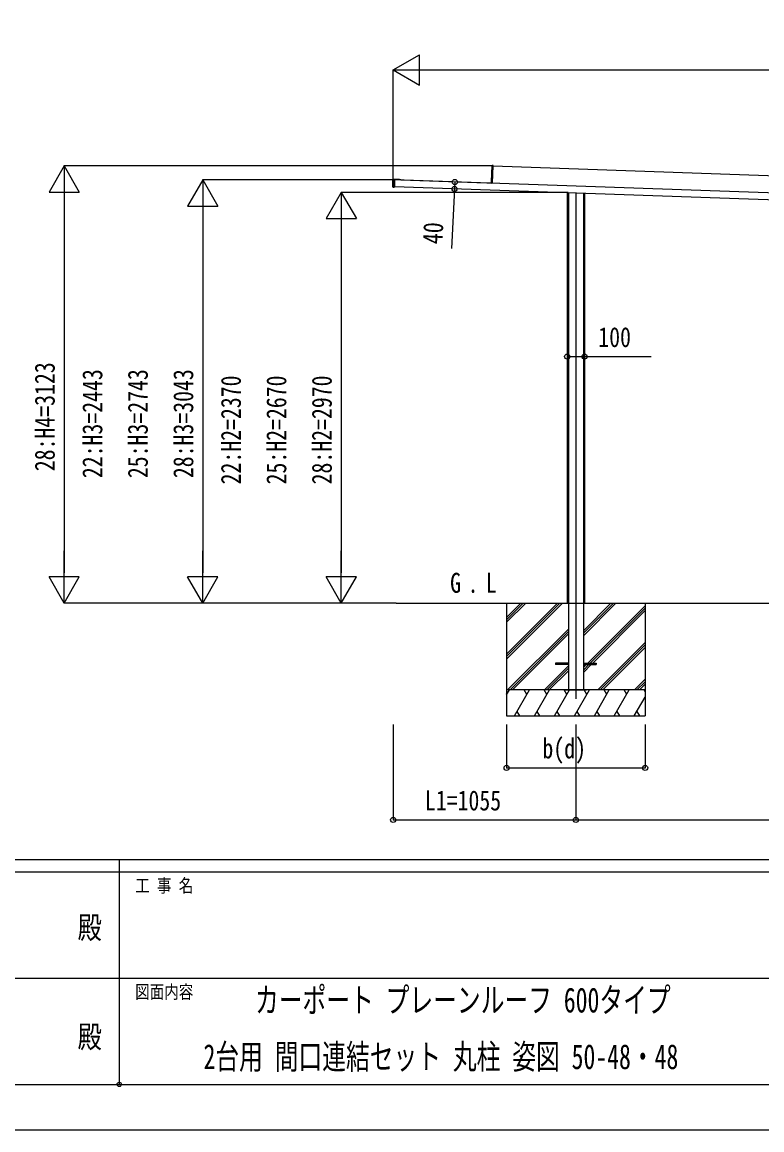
# Model space of a CAD drawing. Units: millimetres, scale not verified. Extents: x -14718 to 14718, y -10395 to 10395.
# Drawn here: x -578 to 3694, y -10395 to -4004 of the extents above; entities that cross this region are included whole.
import ezdxf
from ezdxf.enums import TextEntityAlignment as Align

# ---------------------------------------------------------------- set-up
doc = ezdxf.new("R2010")
doc.units = ezdxf.units.MM
doc.header["$LTSCALE"] = 50
doc.header["$PDMODE"] = 32
doc.header["$PDSIZE"] = 25
for name, color, linetype in [('0-2_USER1', 3, 'Continuous'), ('0-3_YKK_12', 2, 'Continuous'), ('0-4_YKK_A1', 4, 'Continuous'), ('0-5_YKK_D', 6, 'Continuous'), ('0-6_YKK_ZWAK', 7, 'Continuous')]:
    doc.layers.add(name, color=color, linetype=linetype)
doc.styles.add('ＭＳ ゴシック', font='')
doc.styles.get('ＭＳ ゴシック').set_extended_font_data('MS Gothic')

msp = doc.modelspace()

# ---------------------------------------------------------------- linework, layer by layer
at = {"layer": '0-3_YKK_12'}
msp.add_line((2619.57, -4987.7), (2619.57, -7909), dxfattribs=at)
at = {"layer": '0-4_YKK_A1'}
for p, q in [((2136.67, -4831.79), (2133.45, -4923.89)), ((2136.67, -4831.79), (2136.2, -4831.78)), ((2142.21, -4831.65), (2136.67, -4831.79)), ((2136.69, -4831.3), (2142.22, -4831.15)), ((2138.67, -4933.06), (2142.21, -4831.65)), ((2142.13, -4833.85), (6455.7, -4984.48)), ((2142.22, -4831.15), (2142.21, -4831.65)), ((1561.87, -4953.18), (1563.23, -4914.2)), ((1563.58, -4954.27), (1565.01, -4913.22)), ((1565.48, -4913.23), (1564.04, -4954.29)), ((1565.48, -4913.23), (1565.01, -4913.22)), ((1573.02, -4913.03), (1565.48, -4913.23)), ((1579.83, -4911.78), (1566.34, -4911.31)), ((1571.33, -4911.48), (1571.3, -4912.58)), ((1573.02, -4913.03), (1571.55, -4955.01)), ((6567.64, -5088.45), (1572.99, -4914.04)), ((1579.76, -4913.78), (1579.83, -4911.78)), ((1585.83, -4911.99), (1579.83, -4911.78)), ((1585.76, -4913.99), (1585.83, -4911.99)), ((1595.82, -4912.34), (1585.83, -4911.99)), ((1595.75, -4914.34), (1595.82, -4912.34)), ((1601.75, -4914.55), (1601.82, -4912.55)), ((1608.76, -4915.28), (1608.77, -4914.98)), ((1608.77, -4914.98), (1608.79, -4914.39)), ((1564.04, -4954.29), (1563.58, -4954.27)), ((1571.54, -4955.51), (1564.03, -4954.79)), ((1564.04, -4954.29), (1571.55, -4955.01)), ((1564.77, -4956.28), (1569.76, -4956.46)), ((1569.76, -4956.46), (1569.8, -4955.34)), ((1571.55, -4955.01), (1571.54, -4955.51)), ((6566.24, -5128.43), (1571.59, -4954.01)), ((2103.66, -4932.57), (2103.67, -4932.27)), ((2103.67, -4932.27), (2103.69, -4931.67)), ((2103.69, -4931.67), (2103.7, -4931.37)), ((2107.66, -4932.71), (2107.68, -4932.01)), ((2138.66, -4933.09), (2107.68, -4932.01)), ((2133.17, -4931.9), (2132.7, -4931.88)), ((2133.45, -4923.89), (2132.98, -4923.87)), ((2133.45, -4923.89), (2133.17, -4931.9)), ((2138.67, -4933.06), (2138.64, -4933.79)), ((2569.57, -4988.86), (2569.57, -7356.5)), ((2576.43, -4989.1), (2576.43, -7856.5)), ((2662.7, -4992.11), (2662.7, -7856.5)), ((2669.57, -4992.35), (2669.57, -7356.5)), ((1582.08, -7356.5), (7080.49, -7356.5)), ((2219.57, -7356.5), (2219.57, -8006.5)), ((2219.57, -7650.48), (2513.55, -7356.5)), ((2219.57, -7664.62), (2527.69, -7356.5)), ((2219.57, -7678.76), (2541.83, -7356.5)), ((2219.57, -7438.35), (2301.41, -7356.5)), ((2219.57, -7452.49), (2315.55, -7356.5)), ((2219.57, -7466.63), (2329.69, -7356.5)), ((2662.7, -7544), (2850.2, -7356.5)), ((2662.7, -7529.85), (2836.05, -7356.5)), ((2662.7, -7515.71), (2821.91, -7356.5)), ((2688.54, -7702), (3019.57, -7370.98)), ((2702.68, -7702), (3019.57, -7385.13)), ((2716.83, -7702), (3019.57, -7399.27)), ((3019.57, -7356.5), (3019.57, -8006.5)), ((2225.67, -7856.5), (2576.43, -7505.75)), ((2239.82, -7856.5), (2576.43, -7519.89)), ((2253.96, -7856.5), (2576.43, -7534.04)), ((2746.17, -7856.5), (3019.57, -7583.11)), ((2760.32, -7856.5), (3019.57, -7597.26)), ((2774.46, -7856.5), (3019.57, -7611.4)), ((2437.81, -7856.5), (2576.43, -7717.88)), ((2451.95, -7856.5), (2576.43, -7732.03)), ((2502.07, -7702), (2502.07, -7711)), ((2576.43, -7702), (2502.07, -7702)), ((2576.43, -7711), (2502.07, -7711)), ((2662.7, -7702), (2737.07, -7702)), ((2662.7, -7756.13), (2707.83, -7711)), ((2662.7, -7727.84), (2679.54, -7711)), ((2662.7, -7741.98), (2693.68, -7711)), ((2662.7, -7711), (2737.07, -7711)), ((2737.07, -7702), (2737.07, -7711)), ((2466.09, -7856.5), (2576.43, -7746.17)), ((2958.31, -7856.5), (3019.57, -7795.24)), ((3019.57, -7856.5), (2219.57, -7856.5)), ((2219.79, -7885.44), (2236.49, -7856.5)), ((2264.33, -8006.5), (2350.93, -7856.5)), ((2335.93, -7882.49), (2320.93, -7856.5)), ((2379.8, -8006.5), (2466.4, -7856.5)), ((2451.4, -7882.49), (2436.4, -7856.5)), ((2495.27, -8006.5), (2581.87, -7856.5)), ((2566.87, -7882.48), (2551.87, -7856.5)), ((2558.89, -7856.5), (2680.69, -7856.5)), ((2610.74, -8006.5), (2697.34, -7856.5)), ((2682.34, -7882.48), (2667.34, -7856.5)), ((2726.21, -8006.5), (2812.81, -7856.5)), ((2797.81, -7882.48), (2782.81, -7856.5)), ((2841.68, -8006.5), (2928.28, -7856.5)), ((2913.28, -7882.48), (2898.28, -7856.5)), ((2972.45, -7856.5), (3019.57, -7809.39)), ((2986.59, -7856.5), (3019.57, -7823.53)), ((3019.57, -7866.95), (3013.53, -7856.5)), ((2221.49, -7882.48), (2219.79, -7879.53)), ((2956.93, -8006.5), (3019.57, -7898.02)), ((2279.33, -7980.52), (2294.33, -8006.5)), ((2394.8, -7980.52), (2409.8, -8006.5)), ((2510.27, -7980.52), (2525.27, -8006.5)), ((2625.74, -7980.52), (2640.74, -8006.5)), ((2741.21, -7980.52), (2756.21, -8006.5)), ((2856.68, -7980.52), (2871.68, -8006.5)), ((2972.15, -7980.52), (2987.15, -8006.5)), ((2219.57, -8006.5), (3019.57, -8006.5))]:
    msp.add_line(p, q, dxfattribs=at)
for points in [[(2132.7, -4931.88), (2132.98, -4923.87), (2136.2, -4831.78)], [(1565.5, -4912.73), (1573.04, -4912.54), (1573.02, -4913.03)], [(1608.31, -4912.77), (1608.24, -4914.77), (1573, -4913.54)], [(1608.31, -4912.77), (1601.82, -4912.55), (1595.82, -4912.34)], [(1608.79, -4914.39), (1608.81, -4914.09), (2103.7, -4931.37)], [(2107.68, -4932.01), (2107.7, -4931.51), (2132.39, -4932.37)]]:
    msp.add_lwpolyline(points, dxfattribs=at)
for centre, radius, start, end in [((2136.7, -4831.8), 0.5, 91.5, 178), ((2138.73, -4831.62), 2.07, 171.06854, 184.93146), ((1566.23, -4914.31), 3, 88, 178), ((1565.51, -4913.23), 0.5, 91.5, 178), ((1567.54, -4913.05), 2.07, 171.06854, 184.93146), ((1564.87, -4953.28), 3, 178, 268), ((1564.07, -4954.29), 0.5, 178, 264.5), ((1566.09, -4954.61), 2.07, 171.06854, 184.93146), ((2132.2, -4931.86), 0.5, 268, 358), ((2132.2, -4931.6), 0.765, 269.05171, 301.0406), ((2132.39, -4932.13), 0.242, 269.80053, 328.78296), ((2135.27, -4917.1), 15.54, 259.3054, 261.87346), ((2132.9, -4934.07), 1.85, 83.82294, 99.58333), ((2129.94, -4932.02), 3.17, 351.51431, 355.97407), ((2132.17, -4931.86), 1, 337.89786, 358), ((2138.62, -4933.06), 0.046, 321.12762, 0.80407)]:
    msp.add_arc(centre, radius, start, end, dxfattribs=at)
for centre, ratio, start_param in [((2125.58, -4932.63), 0.038227, 0), ((2125.6, -4932.63), 0.061163, 0.0374041)]:
    msp.add_ellipse(centre, major_axis=(13.07, -0.46), ratio=ratio, start_param=start_param, end_param=0.962078, dxfattribs=at)
at = {"layer": '0-5_YKK_D'}
for p, q in [((1564.61, -4279.41), (1716.16, -4191.91)), ((1716.16, -4366.91), (1716.16, -4191.91)), ((1564.61, -4952.28), (1564.61, -4278.41)), ((1564.61, -4279.41), (1716.16, -4366.91)), ((1564.61, -4279.41), (1867.72, -4279.41)), ((1739.61, -4279.41), (6399.62, -4279.41)), ((-335.39, -4833.75), (-422.89, -4985.31)), ((2138.33, -4833.75), (-336.39, -4833.75)), ((-335.39, -4833.75), (-247.89, -4985.31)), ((-335.39, -4833.75), (-335.39, -5136.86)), ((464.61, -4913.81), (377.11, -5065.36)), ((1565.49, -4913.81), (463.61, -4913.81)), ((464.61, -4913.81), (552.11, -5065.36)), ((464.61, -4913.81), (464.61, -5216.92)), ((-422.89, -4985.31), (-247.89, -4985.31)), ((-335.39, -5008.75), (-335.39, -7181.5)), ((1264.61, -4986.08), (1177.11, -5137.63)), ((2574.87, -4986.08), (1263.61, -4986.08)), ((1264.61, -4986.08), (1352.11, -5137.63)), ((1264.61, -4986.08), (1264.61, -5289.19)), ((377.11, -5065.36), (552.11, -5065.36)), ((464.61, -5088.81), (464.61, -7181.5)), ((1177.11, -5137.63), (1352.11, -5137.63)), ((1264.61, -5161.08), (1264.61, -7181.5)), ((-335.39, -7356.5), (-335.39, -7053.39)), ((464.61, -7356.5), (464.61, -7053.39)), ((1264.61, -7356.5), (1264.61, -7053.39)), ((-335.39, -7356.5), (-422.89, -7204.95)), ((-247.89, -7204.95), (-422.89, -7204.95)), ((-335.39, -7356.5), (-247.89, -7204.95)), ((464.61, -7356.5), (377.11, -7204.95)), ((552.11, -7204.95), (377.11, -7204.95)), ((464.61, -7356.5), (552.11, -7204.95)), ((1264.61, -7356.5), (1177.11, -7204.95)), ((1352.11, -7204.95), (1177.11, -7204.95)), ((1264.61, -7356.5), (1352.11, -7204.95)), ((1547.74, -7356.5), (-336.39, -7356.5)), ((1547.74, -7356.5), (463.61, -7356.5)), ((1581.08, -7356.5), (1263.61, -7356.5)), ((1564.83, -8056.5), (1564.83, -8607.81)), ((2219.57, -8056.5), (2219.57, -8307.5)), ((2619.57, -8056.5), (2619.57, -8607.81)), ((2619.79, -8056.5), (2619.79, -8607.81)), ((3019.57, -8056.5), (3019.57, -8307.5)), ((2219.57, -8306.5), (3019.57, -8306.5)), ((1564.83, -8606.81), (2619.79, -8606.81)), ((2619.57, -8606.81), (6361.57, -8606.81))]:
    msp.add_line(p, q, dxfattribs=at)
for points in [[(1920.64, -4926.18), (1918.73, -4966.13), (1902.31, -5309.54)], [(2569.57, -5933.49), (2669.57, -5933.49), (3054.67, -5933.49)]]:
    msp.add_lwpolyline(points, dxfattribs=at)
for centre in [(1920.64, -4926.18), (1918.73, -4966.13), (2569.57, -5933.49), (2669.57, -5933.49), (2219.57, -8306.5), (3019.57, -8306.5), (1564.83, -8606.81), (2619.57, -8606.81), (2619.79, -8606.81)]:
    msp.add_circle(centre, 14.88, dxfattribs=at)
at = {"layer": '0-6_YKK_ZWAK'}
for p, q in [((13632.57, -8837.5), (-13667.43, -8837.5)), ((-17.43, -8837.5), (-17.43, -10132.5)), ((-17.43, -8907.5), (-4567.43, -8907.5)), ((4532.57, -8907.5), (-17.43, -8907.5)), ((-4541.18, -9520), (-17.43, -9520)), ((-17.43, -9520), (4532.57, -9520)), ((-4567.43, -10132.5), (-17.43, -10132.5)), ((-17.43, -10132.5), (4532.57, -10132.5))]:
    msp.add_line(p, q, dxfattribs=at)
msp.add_lwpolyline([(-14717.5, -10395), (14717.5, -10395), (14717.5, 10395), (-14717.5, 10395)], close=True, dxfattribs=at)
msp.add_point((-17.43, -10132.5), dxfattribs=at)

# ---------------------------------------------------------------- texts
at = {"layer": '0-2_USER1', "style": 'ＭＳ ゴシック'}
for s, height, width, p in [('G', 115.5, 0.8, (1893.45, -7331.19)), ('L', 115.5, 0.8, (2100.32, -7331.19)), ('.', 115.5, 0.8, (1994.25, -7331.19)), ('カーポート プレーンルーフ 600タイプ', 143.7, 0.7, (766.66, -9760.92)), (' 2台用 間口連結セット 丸柱 姿図 50-48・48', 143.7, 0.7, (400.8, -10087.58))]:
    msp.add_text(s, height=height, dxfattribs=dict(at, width=width)).set_placement(p, align=Align.BOTTOM_LEFT)
at = {"layer": '0-5_YKK_D', "style": 'ＭＳ ゴシック', "width": 0.8}
for s, rotation, p in [('40', 87.262, (1883.28, -5288.61)), ('28:H4=3123', 90, (-355.39, -6594.93)), ('22:H3=2443', 90, (-80.39, -6634.96)), ('25:H3=2743', 90, (182.11, -6634.96)), ('28:H3=3043', 90, (444.61, -6634.96)), ('22:H2=2370', 90, (719.61, -6671.09)), ('25:H2=2670', 90, (982.11, -6671.09)), ('28:H2=2970', 90, (1244.61, -6671.09))]:
    msp.add_text(s, height=115.5, rotation=rotation, dxfattribs=at).set_placement(p, align=Align.BOTTOM_LEFT)
for s, p in [('100', (2749.07, -5913.49)), ('b(d)', (2426.37, -8286.5)), ('L1=1055', (1747.91, -8586.81))]:
    msp.add_text(s, height=115.5, dxfattribs=at).set_placement(p, align=Align.BOTTOM_LEFT)
at = {"layer": '0-6_YKK_ZWAK', "style": 'ＭＳ ゴシック', "width": 0.8}
for s, height, p in [('工 事 名', 76.98, (74.44, -9047.5)), ('殿', 128.3, (-257.83, -9330.42)), ('図面内容', 76.98, (74.44, -9660)), ('殿', 128.3, (-257.83, -9960.42))]:
    msp.add_text(s, height=height, dxfattribs=at).set_placement(p, align=Align.BOTTOM_LEFT)

doc.saveas('drawing.dxf')
